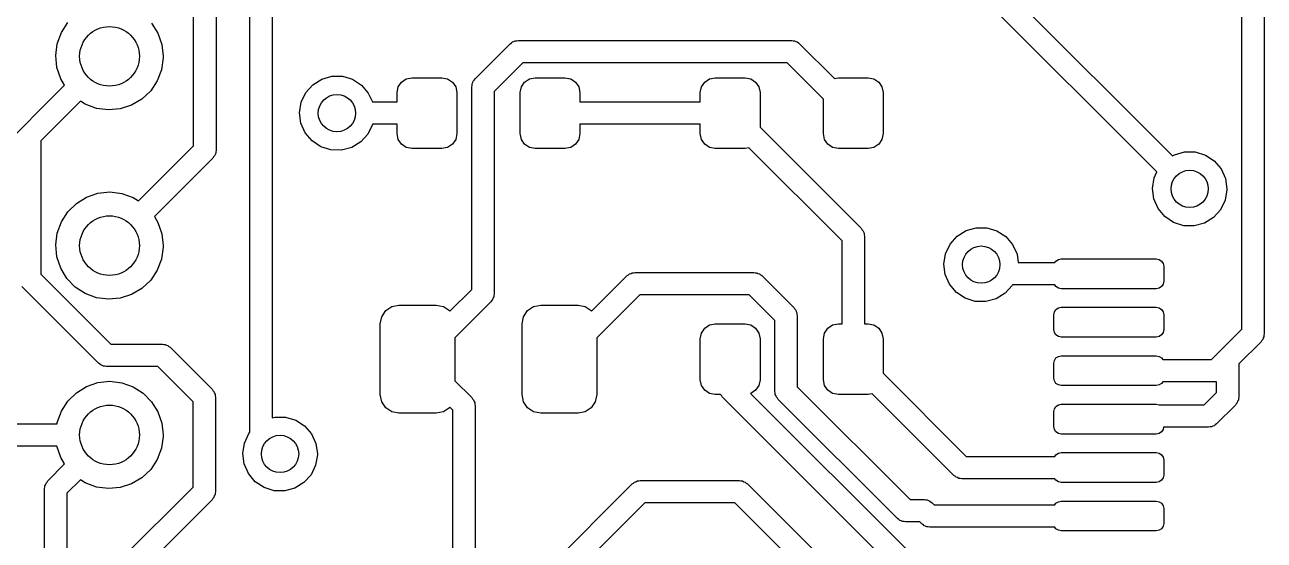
# Model space of a CAD drawing. Extents: x 123.2 to 169.8, y -142.4 to -48.3.
# Drawn here: x 137.04 to 153.65, y -131.71 to -124.8 of the extents above; entities that cross this region are included whole.
import ezdxf

# ---------------------------------------------------------------- set-up
doc = ezdxf.new("R2010")
doc.units = 0
doc.layers.add('BLACK', color=7, linetype='CONTINUOUS')

msp = doc.modelspace()

# ---------------------------------------------------------------- linework, layer by layer
at = {"layer": 'BLACK', "linetype": 'CONTINUOUS'}
for p, q in [((139.604, -117.057), (139.604, -126.484)), ((140.358, -117.104), (140.358, -130.071)), ((139.304, -126.421), (139.304, -117.119)), ((140.058, -130.266), (140.058, -117.166)), ((153.353, -128.882), (153.353, -121.704)), ((153.653, -121.642), (153.653, -128.945)), ((150.01, -124.144), (152.425, -126.559)), ((152.214, -126.772), (149.754, -124.312)), ((137.476, -125.053), (137.531, -124.902)), ((137.531, -124.902), (137.618, -124.767)), ((138.74, -124.775), (138.825, -124.911)), ((138.825, -124.911), (138.878, -125.062)), ((137.456, -125.212), (137.476, -125.053)), ((138.878, -125.062), (138.896, -125.222)), ((143.075, -125.525), (143.547, -125.053)), ((143.547, -125.053), (143.564, -125.043)), ((143.564, -125.043), (143.578, -125.029)), ((143.578, -125.029), (143.597, -125.024)), ((143.597, -125.024), (143.614, -125.014)), ((143.614, -125.014), (143.634, -125.014)), ((143.634, -125.014), (143.653, -125.009)), ((143.653, -125.009), (147.32, -125.009)), ((147.32, -125.009), (147.339, -125.014)), ((147.339, -125.014), (147.359, -125.014)), ((147.359, -125.014), (147.376, -125.024)), ((147.376, -125.024), (147.395, -125.029)), ((147.395, -125.029), (147.409, -125.043)), ((147.409, -125.043), (147.426, -125.053)), ((147.426, -125.053), (147.893, -125.519)), ((137.472, -125.372), (137.456, -125.212)), ((138.896, -125.242), (138.873, -125.401)), ((138.896, -125.222), (138.896, -125.242)), ((137.522, -125.524), (137.472, -125.372)), ((138.873, -125.401), (138.816, -125.551)), ((143.715, -125.309), (143.331, -125.693)), ((147.258, -125.309), (143.715, -125.309)), ((147.745, -125.796), (147.258, -125.309)), ((137.575, -125.611), (137.522, -125.524)), ((138.816, -125.551), (138.728, -125.685)), ((140.9, -125.603), (141.02, -125.528)), ((141.02, -125.528), (141.156, -125.489)), ((141.156, -125.489), (141.298, -125.489)), ((141.298, -125.489), (141.434, -125.53)), ((141.434, -125.53), (141.553, -125.607)), ((142.046, -125.632), (142.09, -125.568)), ((142.09, -125.568), (142.154, -125.524)), ((142.154, -125.524), (142.231, -125.509)), ((142.231, -125.509), (142.631, -125.509)), ((142.631, -125.509), (142.708, -125.524)), ((142.708, -125.524), (142.772, -125.568)), ((142.772, -125.568), (142.816, -125.632)), ((143.036, -125.592), (143.046, -125.575)), ((143.046, -125.575), (143.051, -125.556)), ((143.051, -125.556), (143.065, -125.542)), ((143.065, -125.542), (143.075, -125.525)), ((143.696, -125.632), (143.74, -125.568)), ((143.74, -125.568), (143.804, -125.524)), ((143.804, -125.524), (143.881, -125.509)), ((143.881, -125.509), (144.281, -125.509)), ((144.281, -125.509), (144.358, -125.524)), ((144.358, -125.524), (144.422, -125.568)), ((144.422, -125.568), (144.466, -125.632)), ((146.11, -125.632), (146.154, -125.568)), ((146.154, -125.568), (146.218, -125.524)), ((146.218, -125.524), (146.295, -125.509)), ((146.295, -125.509), (146.695, -125.509)), ((146.695, -125.509), (146.772, -125.524)), ((146.772, -125.524), (146.836, -125.568)), ((146.836, -125.568), (146.88, -125.632)), ((147.893, -125.519), (147.945, -125.509)), ((147.945, -125.509), (148.345, -125.509)), ((148.345, -125.509), (148.422, -125.524)), ((148.422, -125.524), (148.486, -125.568)), ((148.486, -125.568), (148.53, -125.632)), ((135.193, -127.993), (137.575, -125.611)), ((138.728, -125.685), (138.611, -125.796)), ((140.746, -125.838), (140.806, -125.709)), ((140.806, -125.709), (140.9, -125.603)), ((141.553, -125.607), (141.645, -125.715)), ((141.645, -125.715), (141.7, -125.834)), ((142.031, -125.709), (142.046, -125.632)), ((142.031, -125.834), (142.031, -125.709)), ((142.816, -125.632), (142.831, -125.709)), ((142.831, -125.709), (142.831, -126.259)), ((143.031, -125.631), (143.036, -125.612)), ((143.031, -128.349), (143.031, -125.631)), ((143.036, -125.612), (143.036, -125.592)), ((143.331, -125.693), (143.331, -128.411)), ((143.681, -125.709), (143.696, -125.632)), ((143.681, -126.259), (143.681, -125.709)), ((144.466, -125.632), (144.481, -125.709)), ((144.481, -125.709), (144.481, -125.834)), ((146.095, -125.709), (146.11, -125.632)), ((146.095, -125.834), (146.095, -125.709)), ((146.88, -125.632), (146.895, -125.709)), ((146.895, -125.709), (146.895, -126.172)), ((148.53, -125.632), (148.545, -125.709)), ((148.545, -125.709), (148.545, -126.259)), ((137.787, -125.823), (137.256, -126.354)), ((137.851, -125.865), (137.787, -125.823)), ((138.002, -125.921), (137.851, -125.865)), ((138.161, -125.942), (138.002, -125.921)), ((138.473, -125.878), (138.321, -125.927)), ((138.611, -125.796), (138.473, -125.878)), ((140.724, -125.978), (140.746, -125.838)), ((141.7, -125.834), (142.031, -125.834)), ((144.481, -125.834), (146.095, -125.834)), ((147.745, -126.259), (147.745, -125.796)), ((138.321, -125.927), (138.161, -125.942)), ((140.742, -126.118), (140.724, -125.978)), ((140.8, -126.248), (140.742, -126.118)), ((140.891, -126.357), (140.8, -126.248)), ((141.7, -126.136), (141.639, -126.264)), ((141.701, -126.134), (141.7, -126.136)), ((142.031, -126.134), (141.701, -126.134)), ((142.031, -126.259), (142.031, -126.134)), ((146.095, -126.134), (144.481, -126.134)), ((144.481, -126.134), (144.481, -126.259)), ((146.095, -126.259), (146.095, -126.134)), ((146.895, -126.172), (148.251, -127.528)), ((137.256, -126.354), (137.256, -128.143)), ((138.565, -127.161), (139.304, -126.421)), ((141.009, -126.435), (140.891, -126.357)), ((141.543, -126.369), (141.423, -126.443)), ((141.639, -126.264), (141.543, -126.369)), ((142.046, -126.336), (142.031, -126.259)), ((142.09, -126.4), (142.046, -126.336)), ((142.154, -126.444), (142.09, -126.4)), ((142.772, -126.4), (142.708, -126.444)), ((142.816, -126.336), (142.772, -126.4)), ((142.831, -126.259), (142.816, -126.336)), ((143.696, -126.336), (143.681, -126.259)), ((143.74, -126.4), (143.696, -126.336)), ((143.804, -126.444), (143.74, -126.4)), ((144.422, -126.4), (144.358, -126.444)), ((144.466, -126.336), (144.422, -126.4)), ((144.481, -126.259), (144.466, -126.336)), ((146.11, -126.336), (146.095, -126.259)), ((146.154, -126.4), (146.11, -126.336)), ((146.218, -126.444), (146.154, -126.4)), ((147.76, -126.336), (147.745, -126.259)), ((147.804, -126.4), (147.76, -126.336)), ((147.868, -126.444), (147.804, -126.4)), ((148.486, -126.4), (148.422, -126.444)), ((148.53, -126.336), (148.486, -126.4)), ((148.545, -126.259), (148.53, -126.336)), ((139.57, -126.572), (139.561, -126.59)), ((139.584, -126.559), (139.57, -126.572)), ((139.59, -126.539), (139.584, -126.559)), ((139.599, -126.522), (139.59, -126.539)), ((139.604, -126.484), (139.599, -126.503)), ((139.599, -126.503), (139.599, -126.522)), ((141.144, -126.478), (141.009, -126.435)), ((141.286, -126.48), (141.144, -126.478)), ((141.423, -126.443), (141.286, -126.48)), ((142.231, -126.459), (142.154, -126.444)), ((142.631, -126.459), (142.231, -126.459)), ((142.708, -126.444), (142.631, -126.459)), ((143.881, -126.459), (143.804, -126.444)), ((144.281, -126.459), (143.881, -126.459)), ((144.358, -126.444), (144.281, -126.459)), ((146.295, -126.459), (146.218, -126.444)), ((146.695, -126.459), (146.295, -126.459)), ((146.747, -126.449), (146.695, -126.459)), ((147.995, -127.696), (146.747, -126.449)), ((147.945, -126.459), (147.868, -126.444)), ((148.345, -126.459), (147.945, -126.459)), ((148.422, -126.444), (148.345, -126.459)), ((152.425, -126.559), (152.45, -126.544)), ((152.45, -126.544), (152.586, -126.505)), ((152.586, -126.505), (152.728, -126.505)), ((152.728, -126.505), (152.864, -126.546)), ((152.864, -126.546), (152.983, -126.623)), ((139.561, -126.59), (138.777, -127.373)), ((152.983, -126.623), (153.075, -126.731)), ((153.075, -126.731), (153.134, -126.86)), ((152.154, -126.994), (152.176, -126.854)), ((152.176, -126.854), (152.214, -126.772)), ((153.134, -126.86), (153.154, -127)), ((137.869, -127.111), (138.021, -127.059)), ((138.021, -127.059), (138.181, -127.042)), ((138.181, -127.042), (138.34, -127.061)), ((138.34, -127.061), (138.492, -127.115)), ((152.172, -127.134), (152.154, -126.994)), ((153.154, -127.012), (153.13, -127.152)), ((153.154, -127), (153.154, -127.012)), ((137.618, -127.307), (137.733, -127.195)), ((137.733, -127.195), (137.869, -127.111)), ((138.492, -127.115), (138.565, -127.161)), ((152.23, -127.264), (152.172, -127.134)), ((153.13, -127.152), (153.069, -127.28)), ((137.531, -127.442), (137.618, -127.307)), ((138.777, -127.373), (138.825, -127.451)), ((152.321, -127.373), (152.23, -127.264)), ((152.439, -127.451), (152.321, -127.373)), ((152.973, -127.385), (152.853, -127.459)), ((153.069, -127.28), (152.973, -127.385)), ((137.476, -127.593), (137.531, -127.442)), ((138.825, -127.451), (138.878, -127.602)), ((148.251, -127.528), (148.261, -127.545)), ((148.261, -127.545), (148.275, -127.559)), ((148.275, -127.559), (148.28, -127.578)), ((148.28, -127.578), (148.29, -127.595)), ((149.536, -127.635), (149.656, -127.56)), ((149.656, -127.56), (149.792, -127.521)), ((149.792, -127.521), (149.934, -127.521)), ((149.934, -127.521), (150.07, -127.562)), ((150.07, -127.562), (150.189, -127.639)), ((152.574, -127.494), (152.439, -127.451)), ((152.716, -127.496), (152.574, -127.494)), ((152.853, -127.459), (152.716, -127.496)), ((137.456, -127.752), (137.476, -127.593)), ((138.878, -127.602), (138.896, -127.762)), ((147.995, -128.811), (147.995, -127.696)), ((148.29, -127.595), (148.29, -127.615)), ((148.29, -127.615), (148.295, -127.634)), ((148.295, -127.634), (148.295, -128.811)), ((149.382, -127.87), (149.442, -127.741)), ((149.442, -127.741), (149.536, -127.635)), ((150.189, -127.639), (150.281, -127.747)), ((150.281, -127.747), (150.34, -127.876)), ((137.472, -127.912), (137.456, -127.752)), ((137.522, -128.064), (137.472, -127.912)), ((138.896, -127.782), (138.873, -127.941)), ((138.896, -127.762), (138.896, -127.782)), ((149.36, -128.01), (149.382, -127.87)), ((150.34, -127.876), (150.356, -127.989)), ((137.606, -128.201), (137.522, -128.064)), ((138.873, -127.941), (138.816, -128.091)), ((149.378, -128.15), (149.36, -128.01)), ((150.356, -127.989), (150.847, -127.989)), ((150.847, -127.989), (150.861, -127.968)), ((150.861, -127.968), (150.894, -127.947)), ((150.894, -127.947), (150.932, -127.939)), ((150.932, -127.939), (152.207, -127.939)), ((152.207, -127.939), (152.245, -127.947)), ((152.245, -127.947), (152.278, -127.968)), ((152.278, -127.968), (152.299, -128.001)), ((152.299, -128.001), (152.307, -128.039)), ((152.307, -128.039), (152.307, -128.239)), ((137.256, -128.143), (138.195, -129.082)), ((137.717, -128.317), (137.606, -128.201)), ((138.728, -128.225), (138.611, -128.336)), ((138.816, -128.091), (138.728, -128.225)), ((144.638, -128.642), (145.116, -128.164)), ((145.116, -128.164), (145.133, -128.154)), ((145.133, -128.154), (145.147, -128.14)), ((145.147, -128.14), (145.166, -128.135)), ((145.166, -128.135), (145.183, -128.125)), ((145.183, -128.125), (145.203, -128.125)), ((145.203, -128.125), (145.222, -128.12)), ((145.222, -128.12), (146.812, -128.12)), ((146.812, -128.12), (146.831, -128.125)), ((146.831, -128.125), (146.851, -128.125)), ((146.851, -128.125), (146.868, -128.135)), ((146.868, -128.135), (146.887, -128.14)), ((146.887, -128.14), (146.901, -128.154)), ((146.901, -128.154), (146.918, -128.164)), ((146.918, -128.164), (147.351, -128.597)), ((149.436, -128.28), (149.378, -128.15)), ((152.307, -128.239), (152.299, -128.277)), ((138.027, -129.339), (137, -128.311)), ((137.851, -128.405), (137.717, -128.317)), ((138.002, -128.461), (137.851, -128.405)), ((138.611, -128.336), (138.473, -128.418)), ((142.738, -128.642), (143.031, -128.349)), ((143.331, -128.411), (143.326, -128.43)), ((149.527, -128.389), (149.436, -128.28)), ((149.645, -128.467), (149.527, -128.389)), ((150.179, -128.401), (150.059, -128.475)), ((150.275, -128.296), (150.179, -128.401)), ((150.278, -128.289), (150.275, -128.296)), ((150.847, -128.289), (150.278, -128.289)), ((150.861, -128.31), (150.847, -128.289)), ((150.894, -128.331), (150.861, -128.31)), ((150.932, -128.339), (150.894, -128.331)), ((152.207, -128.339), (150.932, -128.339)), ((152.245, -128.331), (152.207, -128.339)), ((152.278, -128.31), (152.245, -128.331)), ((152.299, -128.277), (152.278, -128.31)), ((138.161, -128.482), (138.002, -128.461)), ((138.321, -128.467), (138.161, -128.482)), ((138.473, -128.418), (138.321, -128.467)), ((141.879, -128.634), (141.96, -128.58)), ((141.96, -128.58), (142.056, -128.561)), ((142.056, -128.561), (142.556, -128.561)), ((142.556, -128.561), (142.652, -128.58)), ((142.652, -128.58), (142.733, -128.634)), ((143.287, -128.517), (142.806, -128.998)), ((143.297, -128.5), (143.287, -128.517)), ((143.311, -128.486), (143.297, -128.5)), ((143.316, -128.467), (143.311, -128.486)), ((143.326, -128.45), (143.316, -128.467)), ((143.326, -128.43), (143.326, -128.45)), ((143.779, -128.634), (143.86, -128.58)), ((143.86, -128.58), (143.956, -128.561)), ((143.956, -128.561), (144.456, -128.561)), ((144.456, -128.561), (144.552, -128.58)), ((144.552, -128.58), (144.633, -128.634)), ((145.284, -128.42), (144.706, -128.998)), ((146.75, -128.42), (145.284, -128.42)), ((147.095, -128.765), (146.75, -128.42)), ((149.78, -128.51), (149.645, -128.467)), ((149.922, -128.512), (149.78, -128.51)), ((150.059, -128.475), (149.922, -128.512)), ((141.806, -128.811), (141.825, -128.715)), ((141.825, -128.715), (141.879, -128.634)), ((142.733, -128.634), (142.738, -128.642)), ((143.706, -128.811), (143.725, -128.715)), ((143.725, -128.715), (143.779, -128.634)), ((144.633, -128.634), (144.638, -128.642)), ((147.351, -128.597), (147.361, -128.614)), ((147.361, -128.614), (147.375, -128.628)), ((147.375, -128.628), (147.38, -128.647)), ((147.38, -128.647), (147.39, -128.664)), ((147.39, -128.664), (147.39, -128.684)), ((147.39, -128.684), (147.395, -128.703)), ((147.395, -128.703), (147.395, -129.657)), ((150.832, -128.689), (150.84, -128.651)), ((150.832, -128.889), (150.832, -128.689)), ((150.84, -128.651), (150.861, -128.618)), ((150.861, -128.618), (150.894, -128.597)), ((150.894, -128.597), (150.932, -128.589)), ((150.932, -128.589), (152.207, -128.589)), ((152.207, -128.589), (152.245, -128.597)), ((152.245, -128.597), (152.278, -128.618)), ((152.278, -128.618), (152.299, -128.651)), ((152.299, -128.651), (152.307, -128.689)), ((152.307, -128.689), (152.307, -128.889)), ((141.806, -129.761), (141.806, -128.811)), ((143.706, -129.761), (143.706, -128.811)), ((146.11, -128.934), (146.154, -128.87)), ((146.154, -128.87), (146.218, -128.826)), ((146.218, -128.826), (146.295, -128.811)), ((146.295, -128.811), (146.695, -128.811)), ((146.695, -128.811), (146.772, -128.826)), ((146.772, -128.826), (146.836, -128.87)), ((146.836, -128.87), (146.88, -128.934)), ((147.095, -129.719), (147.095, -128.765)), ((147.76, -128.934), (147.804, -128.87)), ((147.804, -128.87), (147.868, -128.826)), ((147.868, -128.826), (147.945, -128.811)), ((147.945, -128.811), (147.995, -128.811)), ((148.295, -128.811), (148.345, -128.811)), ((148.345, -128.811), (148.422, -128.826)), ((148.422, -128.826), (148.486, -128.87)), ((148.486, -128.87), (148.53, -128.934)), ((150.84, -128.927), (150.832, -128.889)), ((152.307, -128.889), (152.299, -128.927)), ((152.947, -129.289), (153.353, -128.882)), ((142.806, -128.998), (142.806, -129.574)), ((144.706, -128.998), (144.706, -129.761)), ((146.095, -129.011), (146.11, -128.934)), ((146.095, -129.561), (146.095, -129.011)), ((146.88, -128.934), (146.895, -129.011)), ((146.895, -129.011), (146.895, -129.561)), ((147.745, -129.011), (147.76, -128.934)), ((147.745, -129.561), (147.745, -129.011)), ((148.53, -128.934), (148.545, -129.011)), ((148.545, -129.011), (148.545, -129.474)), ((150.861, -128.96), (150.84, -128.927)), ((150.894, -128.981), (150.861, -128.96)), ((150.932, -128.989), (150.894, -128.981)), ((152.207, -128.989), (150.932, -128.989)), ((152.245, -128.981), (152.207, -128.989)), ((152.278, -128.96), (152.245, -128.981)), ((152.299, -128.927), (152.278, -128.96)), ((153.61, -129.051), (153.312, -129.348)), ((153.619, -129.033), (153.61, -129.051)), ((153.633, -129.019), (153.619, -129.033)), ((153.639, -129), (153.633, -129.019)), ((153.648, -128.983), (153.639, -129)), ((153.653, -128.945), (153.648, -128.964)), ((153.648, -128.964), (153.648, -128.983)), ((138.195, -129.082), (138.885, -129.082)), ((138.885, -129.082), (138.904, -129.088)), ((138.904, -129.088), (138.923, -129.088)), ((138.923, -129.088), (138.94, -129.097)), ((138.94, -129.097), (138.959, -129.103)), ((138.959, -129.103), (138.973, -129.117)), ((138.973, -129.117), (138.991, -129.126)), ((138.991, -129.126), (139.552, -129.688)), ((150.894, -129.247), (150.932, -129.239)), ((150.932, -129.239), (152.207, -129.239)), ((152.207, -129.239), (152.245, -129.247)), ((138.044, -129.348), (138.027, -129.339)), ((138.058, -129.362), (138.044, -129.348)), ((138.077, -129.368), (138.058, -129.362)), ((138.094, -129.377), (138.077, -129.368)), ((138.114, -129.377), (138.094, -129.377)), ((138.133, -129.382), (138.114, -129.377)), ((138.822, -129.382), (138.133, -129.382)), ((139.296, -129.856), (138.822, -129.382)), ((150.832, -129.339), (150.84, -129.301)), ((150.832, -129.539), (150.832, -129.339)), ((150.84, -129.301), (150.861, -129.268)), ((150.861, -129.268), (150.894, -129.247)), ((152.245, -129.247), (152.278, -129.268)), ((152.278, -129.268), (152.292, -129.289)), ((152.292, -129.289), (152.947, -129.289)), ((153.312, -129.348), (153.312, -129.794)), ((142.806, -129.574), (143.033, -129.801)), ((146.11, -129.638), (146.095, -129.561)), ((146.895, -129.561), (146.88, -129.638)), ((147.76, -129.638), (147.745, -129.561)), ((148.545, -129.474), (149.66, -130.589)), ((150.84, -129.577), (150.832, -129.539)), ((150.861, -129.61), (150.84, -129.577)), ((137.618, -129.847), (137.733, -129.735)), ((137.733, -129.735), (137.869, -129.651)), ((137.869, -129.651), (138.021, -129.599)), ((138.021, -129.599), (138.181, -129.582)), ((138.181, -129.582), (138.34, -129.601)), ((138.34, -129.601), (138.492, -129.655)), ((138.492, -129.655), (138.627, -129.741)), ((138.627, -129.741), (138.74, -129.855)), ((139.552, -129.688), (139.562, -129.705)), ((139.562, -129.705), (139.576, -129.719)), ((139.576, -129.719), (139.581, -129.738)), ((139.581, -129.738), (139.591, -129.755)), ((146.154, -129.702), (146.11, -129.638)), ((146.218, -129.746), (146.154, -129.702)), ((146.836, -129.702), (146.772, -129.746)), ((146.88, -129.638), (146.836, -129.702)), ((147.1, -129.738), (147.095, -129.719)), ((147.1, -129.758), (147.1, -129.738)), ((147.395, -129.657), (148.906, -131.168)), ((147.804, -129.702), (147.76, -129.638)), ((147.868, -129.746), (147.804, -129.702)), ((150.894, -129.631), (150.861, -129.61)), ((150.932, -129.639), (150.894, -129.631)), ((152.207, -129.639), (150.932, -129.639)), ((152.245, -129.631), (152.207, -129.639)), ((152.278, -129.61), (152.245, -129.631)), ((152.292, -129.589), (152.278, -129.61)), ((153.009, -129.589), (152.292, -129.589)), ((152.846, -129.898), (153.012, -129.732)), ((153.012, -129.588), (153.009, -129.589)), ((153.012, -129.732), (153.012, -129.588)), ((137.531, -129.982), (137.618, -129.847)), ((138.74, -129.855), (138.825, -129.991)), ((139.296, -131.002), (139.296, -129.856)), ((139.591, -129.755), (139.591, -129.775)), ((139.591, -129.775), (139.596, -129.794)), ((139.596, -129.794), (139.596, -131.064)), ((141.825, -129.857), (141.806, -129.761)), ((141.879, -129.938), (141.825, -129.857)), ((143.033, -129.801), (143.043, -129.818)), ((143.043, -129.818), (143.057, -129.832)), ((143.057, -129.832), (143.062, -129.851)), ((143.062, -129.851), (143.072, -129.868)), ((143.072, -129.868), (143.072, -129.888)), ((143.072, -129.888), (143.077, -129.907)), ((143.077, -129.907), (143.077, -133.091)), ((143.725, -129.857), (143.706, -129.761)), ((143.779, -129.938), (143.725, -129.857)), ((144.687, -129.857), (144.633, -129.938)), ((144.706, -129.761), (144.687, -129.857)), ((146.295, -129.761), (146.218, -129.746)), ((146.366, -129.761), (146.295, -129.761)), ((146.379, -129.774), (146.366, -129.761)), ((146.389, -129.791), (146.379, -129.774)), ((148.743, -132.145), (146.389, -129.791)), ((146.772, -129.746), (146.768, -129.746)), ((146.768, -129.746), (148.911, -131.889)), ((147.11, -129.775), (147.1, -129.758)), ((147.115, -129.794), (147.11, -129.775)), ((147.129, -129.808), (147.115, -129.794)), ((147.139, -129.825), (147.129, -129.808)), ((148.738, -131.424), (147.139, -129.825)), ((147.945, -129.761), (147.868, -129.746)), ((148.345, -129.761), (147.945, -129.761)), ((148.397, -129.751), (148.345, -129.761)), ((149.492, -130.845), (148.397, -129.751)), ((150.861, -129.918), (150.894, -129.897)), ((150.894, -129.897), (150.932, -129.889)), ((150.932, -129.889), (152.207, -129.889)), ((152.207, -129.889), (152.245, -129.897)), ((152.245, -129.897), (152.247, -129.898)), ((152.247, -129.898), (152.846, -129.898)), ((153.268, -129.9), (153.014, -130.154)), ((153.278, -129.883), (153.268, -129.9)), ((153.292, -129.869), (153.278, -129.883)), ((153.297, -129.85), (153.292, -129.869)), ((153.307, -129.833), (153.297, -129.85)), ((153.312, -129.794), (153.307, -129.813)), ((153.307, -129.813), (153.307, -129.833)), ((137.476, -130.133), (137.531, -129.982)), ((138.825, -129.991), (138.878, -130.142)), ((140.358, -130.071), (140.394, -130.061)), ((140.394, -130.061), (140.536, -130.061)), ((140.536, -130.061), (140.672, -130.102)), ((141.96, -129.992), (141.879, -129.938)), ((142.056, -130.011), (141.96, -129.992)), ((142.556, -130.011), (142.056, -130.011)), ((142.652, -129.992), (142.556, -130.011)), ((142.733, -129.938), (142.652, -129.992)), ((142.738, -129.93), (142.733, -129.938)), ((142.777, -129.969), (142.738, -129.93)), ((142.777, -133.029), (142.777, -129.969)), ((143.86, -129.992), (143.779, -129.938)), ((143.956, -130.011), (143.86, -129.992)), ((144.456, -130.011), (143.956, -130.011)), ((144.552, -129.992), (144.456, -130.011)), ((144.633, -129.938), (144.552, -129.992)), ((150.832, -129.989), (150.84, -129.951)), ((150.832, -130.189), (150.832, -129.989)), ((150.84, -129.951), (150.861, -129.918)), ((131.888, -130.152), (137.474, -130.152)), ((137.474, -130.152), (137.476, -130.133)), ((138.878, -130.142), (138.896, -130.302)), ((140.672, -130.102), (140.791, -130.179)), ((140.791, -130.179), (140.883, -130.287)), ((150.84, -130.227), (150.832, -130.189)), ((150.861, -130.26), (150.84, -130.227)), ((152.299, -130.227), (152.278, -130.26)), ((152.305, -130.198), (152.299, -130.227)), ((152.908, -130.198), (152.305, -130.198)), ((152.927, -130.193), (152.908, -130.198)), ((152.947, -130.193), (152.927, -130.193)), ((152.964, -130.183), (152.947, -130.193)), ((152.983, -130.178), (152.964, -130.183)), ((152.997, -130.164), (152.983, -130.178)), ((153.014, -130.154), (152.997, -130.164)), ((138.896, -130.322), (138.873, -130.481)), ((138.896, -130.302), (138.896, -130.322)), ((139.984, -130.41), (140.044, -130.281)), ((140.044, -130.281), (140.058, -130.266)), ((140.883, -130.287), (140.942, -130.416)), ((150.894, -130.281), (150.861, -130.26)), ((150.932, -130.289), (150.894, -130.281)), ((152.207, -130.289), (150.932, -130.289)), ((152.245, -130.281), (152.207, -130.289)), ((152.278, -130.26), (152.245, -130.281)), ((137.472, -130.452), (131.826, -130.452)), ((137.522, -130.604), (137.472, -130.452)), ((138.873, -130.481), (138.816, -130.631)), ((139.962, -130.55), (139.984, -130.41)), ((139.98, -130.69), (139.962, -130.55)), ((140.962, -130.568), (140.938, -130.708)), ((140.942, -130.416), (140.962, -130.556)), ((140.962, -130.556), (140.962, -130.568)), ((150.847, -130.589), (150.861, -130.568)), ((150.861, -130.568), (150.894, -130.547)), ((150.894, -130.547), (150.932, -130.539)), ((150.932, -130.539), (152.207, -130.539)), ((152.207, -130.539), (152.245, -130.547)), ((152.245, -130.547), (152.278, -130.568)), ((152.278, -130.568), (152.299, -130.601)), ((137.35, -130.916), (137.575, -130.691)), ((137.575, -130.691), (137.522, -130.604)), ((138.816, -130.631), (138.728, -130.765)), ((140.038, -130.82), (139.98, -130.69)), ((140.938, -130.708), (140.877, -130.836)), ((149.66, -130.589), (150.847, -130.589)), ((152.299, -130.601), (152.307, -130.639)), ((152.307, -130.639), (152.307, -130.839)), ((137.787, -130.903), (137.606, -131.084)), ((137.851, -130.945), (137.787, -130.903)), ((138.611, -130.876), (138.473, -130.958)), ((138.728, -130.765), (138.611, -130.876)), ((140.129, -130.929), (140.038, -130.82)), ((140.877, -130.836), (140.781, -130.941)), ((149.509, -130.855), (149.492, -130.845)), ((149.523, -130.869), (149.509, -130.855)), ((149.542, -130.874), (149.523, -130.869)), ((149.559, -130.884), (149.542, -130.874)), ((149.579, -130.884), (149.559, -130.884)), ((149.598, -130.889), (149.579, -130.884)), ((150.847, -130.889), (149.598, -130.889)), ((150.861, -130.91), (150.847, -130.889)), ((152.299, -130.877), (152.278, -130.91)), ((152.307, -130.839), (152.299, -130.877)), ((137.306, -131.022), (137.311, -131.003)), ((137.306, -139.686), (137.306, -131.022)), ((137.311, -130.983), (137.321, -130.966)), ((137.311, -131.003), (137.311, -130.983)), ((137.321, -130.966), (137.326, -130.947)), ((137.326, -130.947), (137.34, -130.933)), ((137.34, -130.933), (137.35, -130.916)), ((138.002, -131.001), (137.851, -130.945)), ((138.161, -131.022), (138.002, -131.001)), ((138.321, -131.007), (138.161, -131.022)), ((138.473, -130.958), (138.321, -131.007)), ((138.324, -131.974), (139.296, -131.002)), ((139.596, -131.064), (139.591, -131.083)), ((140.247, -131.007), (140.129, -130.929)), ((140.382, -131.05), (140.247, -131.007)), ((140.524, -131.052), (140.382, -131.05)), ((140.661, -131.015), (140.524, -131.052)), ((140.781, -130.941), (140.661, -131.015)), ((144.027, -132.113), (145.182, -130.958)), ((145.182, -130.958), (145.199, -130.948)), ((145.199, -130.948), (145.213, -130.934)), ((145.213, -130.934), (145.232, -130.929)), ((145.232, -130.929), (145.249, -130.919)), ((145.249, -130.919), (145.269, -130.919)), ((145.269, -130.919), (145.288, -130.914)), ((145.288, -130.914), (146.621, -130.914)), ((146.621, -130.914), (146.64, -130.919)), ((146.64, -130.919), (146.66, -130.919)), ((146.66, -130.919), (146.677, -130.929)), ((146.677, -130.929), (146.696, -130.934)), ((146.696, -130.934), (146.71, -130.948)), ((146.71, -130.948), (146.727, -130.958)), ((146.727, -130.958), (147.893, -132.123)), ((150.894, -130.931), (150.861, -130.91)), ((150.932, -130.939), (150.894, -130.931)), ((152.207, -130.939), (150.932, -130.939)), ((152.245, -130.931), (152.207, -130.939)), ((152.278, -130.91), (152.245, -130.931)), ((137.606, -131.084), (137.606, -139.624)), ((139.552, -131.17), (138.58, -132.142)), ((139.562, -131.153), (139.552, -131.17)), ((139.576, -131.139), (139.562, -131.153)), ((139.581, -131.12), (139.576, -131.139)), ((139.591, -131.103), (139.581, -131.12)), ((139.591, -131.083), (139.591, -131.103)), ((145.35, -131.214), (144.227, -132.337)), ((146.559, -131.214), (145.35, -131.214)), ((147.745, -132.4), (146.559, -131.214)), ((148.906, -131.168), (149.098, -131.168)), ((149.098, -131.168), (149.117, -131.173)), ((149.117, -131.173), (149.137, -131.173)), ((149.137, -131.173), (149.154, -131.183)), ((149.154, -131.183), (149.173, -131.188)), ((149.173, -131.188), (149.187, -131.202)), ((149.187, -131.202), (149.204, -131.212)), ((149.204, -131.212), (149.231, -131.239)), ((150.847, -131.239), (150.861, -131.218)), ((150.861, -131.218), (150.894, -131.197)), ((150.894, -131.197), (150.932, -131.189)), ((150.932, -131.189), (152.207, -131.189)), ((152.207, -131.189), (152.245, -131.197)), ((152.245, -131.197), (152.278, -131.218)), ((152.278, -131.218), (152.299, -131.251)), ((149.231, -131.239), (150.847, -131.239)), ((152.299, -131.251), (152.307, -131.289)), ((152.307, -131.289), (152.307, -131.489)), ((148.755, -131.434), (148.738, -131.424)), ((148.769, -131.448), (148.755, -131.434)), ((148.788, -131.453), (148.769, -131.448)), ((148.805, -131.463), (148.788, -131.453)), ((148.825, -131.463), (148.805, -131.463)), ((148.844, -131.468), (148.825, -131.463)), ((149.036, -131.468), (148.844, -131.468)), ((149.063, -131.495), (149.036, -131.468)), ((149.08, -131.505), (149.063, -131.495)), ((149.094, -131.519), (149.08, -131.505)), ((149.113, -131.524), (149.094, -131.519)), ((149.13, -131.534), (149.113, -131.524)), ((149.15, -131.534), (149.13, -131.534)), ((149.169, -131.539), (149.15, -131.534)), ((150.847, -131.539), (149.169, -131.539)), ((150.861, -131.56), (150.847, -131.539)), ((150.894, -131.581), (150.861, -131.56)), ((152.278, -131.56), (152.245, -131.581)), ((152.299, -131.527), (152.278, -131.56)), ((152.307, -131.489), (152.299, -131.527)), ((150.932, -131.589), (150.894, -131.581)), ((152.207, -131.589), (150.932, -131.589)), ((152.245, -131.581), (152.207, -131.589))]:
    msp.add_line(p, q, dxfattribs=at)
at = {"layer": 'BLACK'}
for centre, radius in [((138.176, -125.222), 0.4), ((141.224, -125.984), 0.25), ((152.654, -127), 0.25), ((138.176, -127.762), 0.4), ((149.86, -128.016), 0.25), ((138.176, -130.302), 0.4), ((140.462, -130.556), 0.25)]:
    msp.add_circle(centre, radius, dxfattribs=at)

doc.saveas('drawing.dxf')
